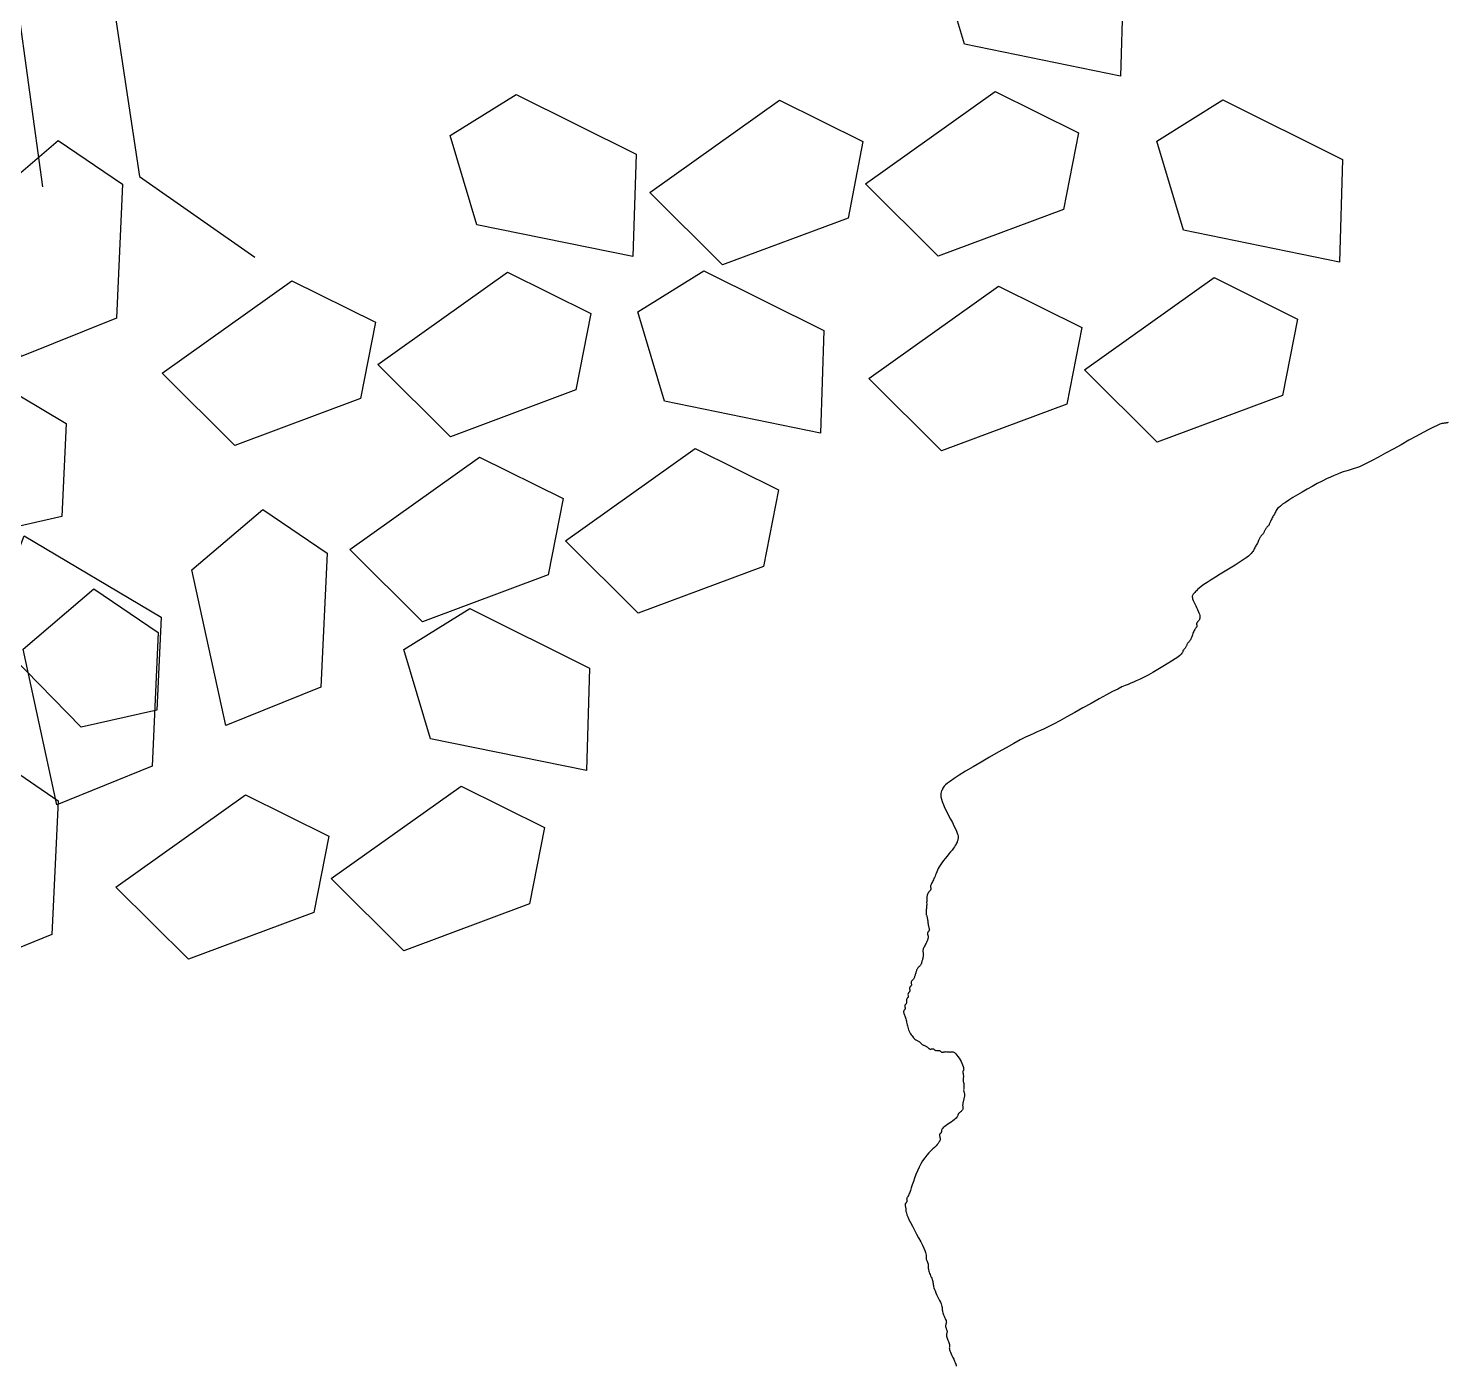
# Model space of a CAD drawing. Header units: metres. Extents: x 99558 to 100592, y 49739 to 50255.
# Drawn here: x 100021.167 to 100022.485, y 50073.16 to 50074.402 of the extents above; entities that cross this region are included whole.
import ezdxf

# ---------------------------------------------------------------- set-up
doc = ezdxf.new("R2010")
doc.units = ezdxf.units.M
doc.header["$MEASUREMENT"] = 0
doc.layers.add('Vegetation', color=100, linetype='Continuous')

# ---------------------------------------------------------------- blocks, each defined once
blk = doc.blocks.new('TREE-01')
blk.add_lwpolyline([(12.04, 78.57), (11.97, 78.58), (11.89, 78.6), (11.83, 78.62), (11.77, 78.64), (11.72, 78.67), (11.67, 78.7), (11.59, 78.73), (11.47, 78.77), (11.29, 78.81), (11.02, 78.84), (10.65, 78.88), (10.17, 78.9), (9.56, 78.93), (8.84, 78.94), (8.05, 78.96), (7.22, 78.97), (6.38, 78.98), (5.57, 79), (4.82, 79.02), (4.17, 79.04), (3.62, 79.07), (3.19, 79.1), (2.84, 79.14), (2.56, 79.18), (2.34, 79.22), (2.14, 79.27), (1.96, 79.32), (1.76, 79.37), (1.55, 79.42), (1.31, 79.47), (1.04, 79.52), (0.74, 79.56), (0.4, 79.6), (0.03, 79.64), (-0.38, 79.68), (-0.84, 79.7), (-1.33, 79.73), (-1.86, 79.74), (-2.39, 79.75), (-2.93, 79.75), (-3.45, 79.75), (-3.94, 79.74), (-4.39, 79.73), (-4.77, 79.7), (-5.09, 79.68), (-5.34, 79.64), (-5.53, 79.6), (-5.68, 79.56), (-5.8, 79.52), (-5.89, 79.47), (-5.97, 79.42), (-6.04, 79.37), (-6.12, 79.32), (-6.2, 79.27), (-6.29, 79.22), (-6.37, 79.17), (-6.46, 79.12), (-6.55, 79.07), (-6.63, 79.02), (-6.71, 78.97), (-6.78, 78.92), (-6.85, 78.87), (-6.91, 78.82), (-6.97, 78.78), (-7.02, 78.74), (-7.07, 78.7), (-7.12, 78.67), (-7.17, 78.64), (-7.22, 78.62), (-7.27, 78.6), (-7.32, 78.58), (-7.37, 78.57), (-7.42, 78.56), (-7.47, 78.54), (-7.52, 78.53), (-7.57, 78.5), (-7.62, 78.48), (-7.67, 78.44), (-7.72, 78.41), (-7.77, 78.37), (-7.82, 78.33), (-7.87, 78.3), (-7.92, 78.27), (-7.97, 78.24), (-8.02, 78.22), (-8.07, 78.2), (-8.12, 78.18), (-8.17, 78.17), (-8.22, 78.16), (-8.27, 78.14), (-8.32, 78.13), (-8.37, 78.1), (-8.42, 78.08), (-8.48, 78.04), (-8.53, 78.01), (-8.58, 77.96), (-8.64, 77.92), (-8.7, 77.87), (-8.77, 77.82), (-8.84, 77.77), (-8.92, 77.72), (-9, 77.67), (-9.09, 77.62), (-9.17, 77.57), (-9.26, 77.52), (-9.35, 77.47), (-9.43, 77.42), (-9.51, 77.37), (-9.58, 77.32), (-9.66, 77.27), (-9.75, 77.23), (-9.88, 77.18), (-10.03, 77.14), (-10.24, 77.1), (-10.51, 77.07), (-10.84, 77.04), (-11.26, 77.02), (-11.73, 77), (-12.25, 76.98), (-12.79, 76.97), (-13.33, 76.96), (-13.85, 76.94), (-14.34, 76.93), (-14.78, 76.91), (-15.14, 76.88), (-15.44, 76.84), (-15.68, 76.81), (-15.87, 76.77), (-16.02, 76.73), (-16.14, 76.7), (-16.23, 76.67), (-16.31, 76.64), (-16.38, 76.62), (-16.45, 76.6), (-16.51, 76.57), (-16.56, 76.54), (-16.61, 76.49), (-16.65, 76.43), (-16.68, 76.35), (-16.71, 76.24), (-16.73, 76.1), (-16.75, 75.94), (-16.77, 75.76), (-16.78, 75.56), (-16.79, 75.37), (-16.81, 75.18), (-16.82, 75), (-16.85, 74.84), (-16.87, 74.7), (-16.91, 74.59), (-16.95, 74.49), (-16.99, 74.41), (-17.03, 74.35), (-17.08, 74.31), (-17.13, 74.27), (-17.18, 74.24), (-17.23, 74.22), (-17.28, 74.2), (-17.33, 74.19), (-17.37, 74.17), (-17.41, 74.16), (-17.45, 74.15), (-17.48, 74.13), (-17.51, 74.11), (-17.53, 74.08), (-17.55, 74.05), (-17.57, 74.01), (-17.58, 73.97), (-17.59, 73.94), (-17.61, 73.9), (-17.62, 73.87), (-17.65, 73.84), (-17.67, 73.82), (-17.71, 73.8), (-17.75, 73.78), (-17.8, 73.76), (-17.85, 73.74), (-17.91, 73.72), (-17.97, 73.68), (-18.05, 73.64), (-18.12, 73.58), (-18.21, 73.52), (-18.29, 73.45), (-18.38, 73.37), (-18.47, 73.3), (-18.55, 73.23), (-18.64, 73.16), (-18.71, 73.11), (-18.79, 73.06), (-18.85, 73.03), (-18.91, 73), (-18.97, 72.98), (-19.03, 72.96), (-19.08, 72.95), (-19.13, 72.93), (-19.18, 72.91), (-19.23, 72.88), (-19.28, 72.85), (-19.33, 72.81), (-19.38, 72.77), (-19.43, 72.74), (-19.48, 72.7), (-19.53, 72.67), (-19.58, 72.64), (-19.63, 72.62), (-19.68, 72.6), (-19.73, 72.59), (-19.77, 72.57), (-19.81, 72.56), (-19.85, 72.55), (-19.89, 72.53), (-19.91, 72.51), (-19.94, 72.48), (-19.97, 72.45), (-20.01, 72.41), (-20.09, 72.37), (-20.21, 72.34), (-20.37, 72.3), (-20.61, 72.27), (-20.91, 72.24), (-21.31, 72.22), (-21.76, 72.2), (-22.26, 72.19), (-22.79, 72.19), (-23.32, 72.19), (-23.83, 72.2), (-24.3, 72.22), (-24.72, 72.24), (-25.06, 72.27), (-25.34, 72.3), (-25.6, 72.34), (-25.86, 72.37), (-26.15, 72.41), (-26.49, 72.45), (-26.92, 72.48), (-27.45, 72.51), (-28.11, 72.53), (-28.88, 72.55), (-29.72, 72.56), (-30.59, 72.57), (-31.46, 72.59), (-32.29, 72.6), (-33.06, 72.62), (-33.72, 72.64), (-34.26, 72.67), (-34.69, 72.7), (-35.06, 72.74), (-35.4, 72.77), (-35.74, 72.81), (-36.11, 72.85), (-36.56, 72.88), (-37.12, 72.91), (-37.81, 72.93), (-38.61, 72.94), (-39.48, 72.95), (-40.39, 72.96), (-41.3, 72.95), (-42.17, 72.94), (-42.97, 72.93), (-43.66, 72.91), (-44.22, 72.88), (-44.65, 72.85), (-44.97, 72.81), (-45.21, 72.77), (-45.38, 72.72), (-45.5, 72.67), (-45.59, 72.62), (-45.66, 72.57), (-45.74, 72.52), (-45.82, 72.46), (-45.9, 72.39), (-45.99, 72.3), (-46.07, 72.18), (-46.14, 72.02), (-46.21, 71.82), (-46.26, 71.57), (-46.31, 71.27), (-46.34, 70.93), (-46.37, 70.56), (-46.39, 70.17), (-46.4, 69.79), (-46.42, 69.42), (-46.44, 69.08), (-46.46, 68.77), (-46.49, 68.53), (-46.52, 68.33), (-46.56, 68.17), (-46.6, 68.05), (-46.65, 67.96), (-46.7, 67.88), (-46.75, 67.83), (-46.8, 67.77), (-46.85, 67.72), (-46.9, 67.67), (-46.96, 67.62), (-47.04, 67.57), (-47.13, 67.51), (-47.24, 67.45), (-47.37, 67.38), (-47.53, 67.31), (-47.72, 67.23), (-47.93, 67.15), (-48.16, 67.06), (-48.4, 66.97), (-48.65, 66.87), (-48.89, 66.77), (-49.12, 66.68), (-49.33, 66.58), (-49.52, 66.48), (-49.68, 66.38), (-49.83, 66.28), (-49.96, 66.18), (-50.08, 66.09), (-50.19, 66), (-50.3, 65.92), (-50.4, 65.84), (-50.5, 65.77), (-50.6, 65.7), (-50.69, 65.64), (-50.78, 65.58), (-50.87, 65.53), (-50.94, 65.48), (-51.01, 65.43), (-51.06, 65.38), (-51.11, 65.33), (-51.14, 65.28), (-51.17, 65.23), (-51.19, 65.18), (-51.21, 65.14), (-51.22, 65.1), (-51.24, 65.07), (-51.26, 65.04), (-51.29, 65.02), (-51.33, 65), (-51.36, 64.99), (-51.41, 64.98), (-51.45, 64.96), (-51.5, 64.95), (-51.55, 64.93), (-51.6, 64.91), (-51.65, 64.88), (-51.7, 64.85), (-51.75, 64.81), (-51.8, 64.76), (-51.85, 64.71), (-51.9, 64.65), (-51.95, 64.58), (-52, 64.51), (-52.05, 64.43), (-52.1, 64.35), (-52.15, 64.26), (-52.2, 64.18), (-52.25, 64.09), (-52.3, 64), (-52.35, 63.92), (-52.4, 63.84), (-52.45, 63.77), (-52.5, 63.7), (-52.55, 63.64), (-52.59, 63.58), (-52.63, 63.53), (-52.67, 63.48), (-52.7, 63.43), (-52.73, 63.38), (-52.75, 63.33), (-52.77, 63.28), (-52.79, 63.22), (-52.8, 63.17), (-52.81, 63.11), (-52.83, 63.05), (-52.84, 62.98), (-52.87, 62.91), (-52.89, 62.83), (-52.93, 62.75), (-52.96, 62.66), (-53, 62.58), (-53.04, 62.49), (-53.07, 62.4), (-53.1, 62.32), (-53.13, 62.24), (-53.15, 62.17), (-53.17, 62.11), (-53.19, 62.05), (-53.2, 61.99), (-53.21, 61.95), (-53.23, 61.91), (-53.24, 61.87), (-53.27, 61.84), (-53.29, 61.82), (-53.33, 61.8), (-53.36, 61.79), (-53.4, 61.78), (-53.44, 61.76), (-53.47, 61.75), (-53.5, 61.73), (-53.53, 61.71), (-53.55, 61.68), (-53.57, 61.65), (-53.59, 61.61), (-53.6, 61.57), (-53.61, 61.52), (-53.63, 61.48), (-53.64, 61.43), (-53.67, 61.38), (-53.69, 61.33), (-53.73, 61.28), (-53.77, 61.23), (-53.82, 61.18), (-53.87, 61.13), (-53.93, 61.08), (-53.99, 61.03), (-54.07, 60.98), (-54.14, 60.93), (-54.23, 60.88), (-54.31, 60.83), (-54.39, 60.78), (-54.47, 60.73), (-54.54, 60.68), (-54.61, 60.63), (-54.67, 60.58), (-54.71, 60.53), (-54.74, 60.48), (-54.77, 60.43), (-54.79, 60.38), (-54.81, 60.33), (-54.83, 60.28), (-54.84, 60.23), (-54.87, 60.18), (-54.89, 60.13), (-54.93, 60.08), (-54.97, 60.03), (-55.01, 59.98), (-55.05, 59.93), (-55.1, 59.88), (-55.15, 59.83), (-55.2, 59.78), (-55.25, 59.73), (-55.3, 59.68), (-55.35, 59.63), (-55.4, 59.59), (-55.45, 59.54), (-55.5, 59.51), (-55.55, 59.47), (-55.6, 59.44), (-55.65, 59.42), (-55.7, 59.4), (-55.75, 59.39), (-55.8, 59.38), (-55.85, 59.36), (-55.9, 59.35), (-55.95, 59.33), (-56, 59.31), (-56.05, 59.28), (-56.1, 59.25), (-56.15, 59.21), (-56.2, 59.17), (-56.25, 59.12), (-56.3, 59.08), (-56.35, 59.03), (-56.4, 58.98), (-56.45, 58.93), (-56.5, 58.88), (-56.55, 58.83), (-56.6, 58.79), (-56.65, 58.74), (-56.7, 58.71), (-56.75, 58.67), (-56.8, 58.64), (-56.85, 58.62), (-56.9, 58.6), (-56.95, 58.59), (-56.99, 58.58), (-57.03, 58.57), (-57.07, 58.55), (-57.11, 58.53), (-57.13, 58.51), (-57.16, 58.48), (-57.17, 58.45), (-57.19, 58.42), (-57.2, 58.38), (-57.21, 58.34), (-57.23, 58.3), (-57.25, 58.27), (-57.27, 58.24), (-57.3, 58.22), (-57.33, 58.21), (-57.36, 58.19), (-57.4, 58.18), (-57.44, 58.17), (-57.47, 58.15), (-57.51, 58.13), (-57.53, 58.11), (-57.56, 58.08), (-57.57, 58.05), (-57.59, 58.02), (-57.6, 57.98), (-57.61, 57.94), (-57.63, 57.91), (-57.65, 57.87), (-57.67, 57.84), (-57.7, 57.82), (-57.73, 57.81), (-57.76, 57.79), (-57.8, 57.78), (-57.84, 57.77), (-57.87, 57.75), (-57.91, 57.73), (-57.93, 57.71), (-57.96, 57.68), (-57.97, 57.65), (-57.99, 57.62), (-58, 57.58), (-58.01, 57.54), (-58.03, 57.51), (-58.05, 57.47), (-58.07, 57.44), (-58.1, 57.42), (-58.13, 57.41), (-58.16, 57.39), (-58.2, 57.38), (-58.24, 57.37), (-58.27, 57.35), (-58.31, 57.33), (-58.34, 57.31), (-58.36, 57.28), (-58.37, 57.25), (-58.39, 57.22), (-58.4, 57.18), (-58.41, 57.14), (-58.43, 57.11), (-58.45, 57.07), (-58.47, 57.04), (-58.5, 57.02), (-58.53, 57.01), (-58.56, 56.99), (-58.6, 56.98), (-58.64, 56.97), (-58.67, 56.95), (-58.71, 56.93), (-58.74, 56.91), (-58.76, 56.88), (-58.77, 56.85), (-58.79, 56.82), (-58.8, 56.78), (-58.81, 56.74), (-58.83, 56.71), (-58.85, 56.67), (-58.87, 56.65), (-58.9, 56.62), (-58.93, 56.6), (-58.96, 56.59), (-59, 56.57), (-59.04, 56.55), (-59.08, 56.52), (-59.11, 56.49), (-59.14, 56.45), (-59.16, 56.39), (-59.18, 56.32), (-59.19, 56.25), (-59.2, 56.16), (-59.21, 56.07), (-59.23, 55.98), (-59.25, 55.88), (-59.27, 55.78), (-59.3, 55.68), (-59.33, 55.58), (-59.37, 55.48), (-59.4, 55.37), (-59.44, 55.26), (-59.48, 55.15), (-59.51, 55.03), (-59.54, 54.91), (-59.56, 54.78), (-59.57, 54.65), (-59.58, 54.52), (-59.59, 54.39), (-59.58, 54.26), (-59.57, 54.13), (-59.56, 54.02), (-59.54, 53.91), (-59.51, 53.82), (-59.48, 53.74), (-59.44, 53.66), (-59.4, 53.6), (-59.37, 53.54), (-59.33, 53.48), (-59.3, 53.43), (-59.27, 53.38), (-59.25, 53.33), (-59.23, 53.28), (-59.21, 53.23), (-59.2, 53.18), (-59.19, 53.13), (-59.18, 53.08), (-59.16, 53.03), (-59.14, 52.98), (-59.11, 52.93), (-59.08, 52.88), (-59.04, 52.83), (-59, 52.78), (-58.96, 52.73), (-58.93, 52.68), (-58.9, 52.63), (-58.87, 52.58), (-58.85, 52.53), (-58.83, 52.48), (-58.81, 52.43), (-58.8, 52.39), (-58.79, 52.35), (-58.77, 52.31), (-58.76, 52.27), (-58.74, 52.25), (-58.71, 52.22), (-58.67, 52.21), (-58.64, 52.19), (-58.6, 52.18), (-58.56, 52.17), (-58.53, 52.15), (-58.5, 52.14), (-58.47, 52.11), (-58.45, 52.09), (-58.43, 52.05), (-58.41, 52.02), (-58.4, 51.98), (-58.39, 51.94), (-58.37, 51.91), (-58.36, 51.87), (-58.34, 51.85), (-58.31, 51.82), (-58.27, 51.81), (-58.24, 51.79), (-58.2, 51.78), (-58.16, 51.77), (-58.13, 51.75), (-58.1, 51.74), (-58.07, 51.71), (-58.05, 51.69), (-58.03, 51.65), (-58.01, 51.62), (-58, 51.58), (-57.99, 51.54), (-57.97, 51.51), (-57.96, 51.47), (-57.93, 51.45), (-57.91, 51.42), (-57.87, 51.41), (-57.84, 51.39), (-57.79, 51.38), (-57.75, 51.37), (-57.7, 51.35), (-57.65, 51.34), (-57.6, 51.31), (-57.55, 51.29), (-57.5, 51.25), (-57.45, 51.22), (-57.4, 51.18), (-57.35, 51.14), (-57.3, 51.11), (-57.25, 51.07), (-57.2, 51.05), (-57.15, 51.02), (-57.1, 51), (-57.05, 50.98), (-57.01, 50.95), (-56.97, 50.9), (-56.93, 50.84), (-56.9, 50.76), (-56.87, 50.65), (-56.85, 50.51), (-56.83, 50.34), (-56.82, 50.17), (-56.82, 49.98), (-56.82, 49.79), (-56.83, 49.62), (-56.85, 49.45), (-56.87, 49.31), (-56.9, 49.2), (-56.93, 49.12), (-56.96, 49.06), (-57, 49.01), (-57.04, 48.98), (-57.07, 48.96), (-57.11, 48.94), (-57.13, 48.91), (-57.16, 48.89), (-57.17, 48.85), (-57.19, 48.81), (-57.2, 48.77), (-57.21, 48.73), (-57.23, 48.68), (-57.25, 48.63), (-57.27, 48.58), (-57.3, 48.53), (-57.33, 48.48), (-57.36, 48.43), (-57.4, 48.38), (-57.44, 48.33), (-57.47, 48.28), (-57.51, 48.23), (-57.53, 48.18), (-57.56, 48.13), (-57.57, 48.08), (-57.59, 48.03), (-57.6, 47.98), (-57.61, 47.93), (-57.63, 47.88), (-57.65, 47.83), (-57.67, 47.78), (-57.7, 47.73), (-57.73, 47.68), (-57.76, 47.63), (-57.8, 47.58), (-57.84, 47.53), (-57.87, 47.48), (-57.91, 47.43), (-57.93, 47.38), (-57.96, 47.33), (-57.97, 47.28), (-57.99, 47.23), (-58, 47.18), (-58.01, 47.13), (-58.03, 47.08), (-58.05, 47.03), (-58.07, 46.98), (-58.1, 46.93), (-58.13, 46.88), (-58.17, 46.83), (-58.21, 46.78), (-58.26, 46.73), (-58.3, 46.68), (-58.35, 46.63), (-58.4, 46.58), (-58.45, 46.53), (-58.5, 46.48), (-58.55, 46.43), (-58.59, 46.38), (-58.64, 46.33), (-58.67, 46.28), (-58.71, 46.23), (-58.74, 46.18), (-58.76, 46.13), (-58.78, 46.08), (-58.79, 46.04), (-58.81, 45.99), (-58.83, 45.95), (-58.86, 45.91), (-58.89, 45.88), (-58.94, 45.85), (-58.99, 45.83), (-59.06, 45.81), (-59.13, 45.79), (-59.2, 45.78), (-59.28, 45.77), (-59.35, 45.75), (-59.41, 45.74), (-59.47, 45.72), (-59.51, 45.69), (-59.55, 45.65), (-59.59, 45.62), (-59.63, 45.58), (-59.68, 45.54), (-59.74, 45.51), (-59.83, 45.48), (-59.94, 45.45), (-60.08, 45.43), (-60.24, 45.41), (-60.42, 45.39), (-60.6, 45.38), (-60.79, 45.37), (-60.97, 45.35), (-61.13, 45.34), (-61.27, 45.32), (-61.38, 45.29), (-61.46, 45.25), (-61.53, 45.22), (-61.57, 45.18), (-61.6, 45.14), (-61.63, 45.11), (-61.65, 45.08), (-61.67, 45.05), (-61.7, 45.03), (-61.73, 45.01), (-61.77, 44.99), (-61.8, 44.98), (-61.84, 44.97), (-61.88, 44.96), (-61.91, 44.94), (-61.94, 44.92), (-61.96, 44.89), (-61.98, 44.85), (-61.99, 44.82), (-62, 44.77), (-62.02, 44.73), (-62.03, 44.68), (-62.05, 44.63), (-62.07, 44.58), (-62.1, 44.53), (-62.14, 44.48), (-62.19, 44.43), (-62.25, 44.38), (-62.34, 44.33), (-62.45, 44.28), (-62.58, 44.23), (-62.74, 44.18), (-62.93, 44.13), (-63.14, 44.08), (-63.39, 44.01), (-63.65, 43.94), (-63.92, 43.85), (-64.21, 43.74), (-64.51, 43.61), (-64.81, 43.45), (-65.1, 43.26), (-65.4, 43.05), (-65.69, 42.82), (-65.96, 42.59), (-66.22, 42.36), (-66.47, 42.15), (-66.68, 41.95), (-66.87, 41.78), (-67.03, 41.65), (-67.16, 41.55), (-67.27, 41.48), (-67.36, 41.42), (-67.42, 41.39), (-67.47, 41.36), (-67.51, 41.34), (-67.54, 41.32), (-67.56, 41.29), (-67.58, 41.26), (-67.59, 41.22), (-67.61, 41.18), (-67.62, 41.15), (-67.63, 41.11), (-67.65, 41.08), (-67.67, 41.05), (-67.7, 41.03), (-67.73, 41.01), (-67.77, 41), (-67.81, 40.98), (-67.84, 40.97), (-67.88, 40.96), (-67.91, 40.94), (-67.94, 40.92), (-67.96, 40.89), (-67.98, 40.86), (-67.99, 40.82), (-68.01, 40.78), (-68.02, 40.73), (-68.03, 40.68), (-68.05, 40.63), (-68.07, 40.58), (-68.1, 40.53), (-68.13, 40.47), (-68.17, 40.4), (-68.21, 40.3), (-68.24, 40.17), (-68.28, 40), (-68.31, 39.79), (-68.34, 39.52), (-68.36, 39.19), (-68.38, 38.81), (-68.39, 38.41), (-68.41, 37.99), (-68.42, 37.58), (-68.43, 37.18), (-68.45, 36.82), (-68.47, 36.52), (-68.5, 36.28), (-68.53, 36.09), (-68.57, 35.96), (-68.61, 35.86), (-68.64, 35.79), (-68.68, 35.74), (-68.71, 35.7), (-68.74, 35.65), (-68.76, 35.6), (-68.78, 35.53), (-68.79, 35.46), (-68.81, 35.38), (-68.82, 35.29), (-68.83, 35.21), (-68.85, 35.13), (-68.87, 35.05), (-68.9, 34.98), (-68.93, 34.91), (-68.97, 34.84), (-69.01, 34.78), (-69.04, 34.71), (-69.08, 34.63), (-69.11, 34.55), (-69.14, 34.45), (-69.16, 34.35), (-69.18, 34.23), (-69.19, 34.11), (-69.21, 33.99), (-69.22, 33.86), (-69.23, 33.74), (-69.25, 33.62), (-69.27, 33.52), (-69.3, 33.42), (-69.33, 33.34), (-69.37, 33.25), (-69.41, 33.17), (-69.44, 33.08), (-69.48, 32.98), (-69.51, 32.86), (-69.54, 32.72), (-69.56, 32.56), (-69.58, 32.38), (-69.6, 32.19), (-69.61, 31.99), (-69.62, 31.79), (-69.63, 31.59), (-69.65, 31.41), (-69.67, 31.25), (-69.7, 31.11), (-69.73, 31), (-69.77, 30.89), (-69.81, 30.8), (-69.85, 30.72), (-69.88, 30.63), (-69.91, 30.55), (-69.94, 30.45), (-69.96, 30.35), (-69.98, 30.23), (-70, 30.11), (-70.01, 30), (-70.02, 29.88), (-70.04, 29.77), (-70.05, 29.67), (-70.07, 29.59), (-70.1, 29.52), (-70.14, 29.47), (-70.17, 29.43), (-70.21, 29.4), (-70.25, 29.36), (-70.28, 29.33), (-70.31, 29.3), (-70.34, 29.25), (-70.36, 29.2), (-70.38, 29.13), (-70.4, 29.06), (-70.41, 28.99), (-70.42, 28.91), (-70.44, 28.84), (-70.45, 28.78), (-70.47, 28.72), (-70.5, 28.68), (-70.54, 28.64), (-70.57, 28.61), (-70.61, 28.58), (-70.65, 28.55), (-70.68, 28.5), (-70.71, 28.45), (-70.74, 28.39), (-70.76, 28.3), (-70.78, 28.21), (-70.8, 28.1), (-70.81, 27.99), (-70.82, 27.88), (-70.84, 27.77), (-70.85, 27.67), (-70.88, 27.59), (-70.9, 27.52), (-70.94, 27.47), (-70.97, 27.42), (-71.01, 27.37), (-71.05, 27.32), (-71.08, 27.25), (-71.11, 27.16), (-71.14, 27.05), (-71.16, 26.92), (-71.18, 26.75), (-71.2, 26.57), (-71.21, 26.39), (-71.22, 26.2), (-71.24, 26.02), (-71.25, 25.86), (-71.28, 25.72), (-71.3, 25.61), (-71.34, 25.52)])
blk = doc.blocks.new('L', base_point=(1.36831, 0.59127))
for p, q in [((1.28092, 0.65005), (1.31174, 0.67502)), ((1.31174, 0.67502), (1.34186, 0.62127)), ((1.29372, 0.59983), (1.28092, 0.65005)), ((1.34186, 0.62127), (1.32249, 0.59089)), ((1.32249, 0.59089), (1.29372, 0.59983)), ((1.27528, 0.56678), (1.30611, 0.59174)), ((1.30611, 0.59174), (1.33623, 0.538)), ((1.28809, 0.51656), (1.27528, 0.56678)), ((1.35572, 0.54781), (1.39115, 0.55437)), ((1.39115, 0.55437), (1.40424, 0.52724)), ((1.33698, 0.48912), (1.35572, 0.54781)), ((1.33623, 0.538), (1.31685, 0.50762)), ((1.40424, 0.52724), (1.37627, 0.48362)), ((1.31685, 0.50762), (1.28809, 0.51656)), ((1.37627, 0.48362), (1.33698, 0.48912))]:
    blk.add_line(p, q)
blk = doc.blocks.new('TREE-11')
at = {"layer": 'Vegetation'}
for p, q in [((-8.97, -14.04), (-13.8, -25.873)), ((-5.178, -16.262), (-9.659, -27.714)), ((-9.659, -27.714), (-6.904, -33.635))]:
    blk.add_line(p, q, dxfattribs=at)
at = {"layer": 'Vegetation', "xscale": 120, "yscale": 120, "zscale": 120}
for p in [(-14.837, -19.952), (-23.807, -38.801), (-15.177, -39.539), (-31.74, -43.238)]:
    blk.add_blockref('L', p, dxfattribs=at)
at = {"layer": 'Vegetation', "xscale": 119.9999999999998, "yscale": 119.9999999999998, "zscale": 119.9999999999998, "rotation": 66.16076666471409}
for p in [(-1.378, -34), (22.422, -38.063), (2.074, -45.452), (26.911, -50.627), (-15.177, -53.587)]:
    blk.add_blockref('L', p, dxfattribs=at)

msp = doc.modelspace()

# ---------------------------------------------------------------- block references
at = {"layer": 'Vegetation', "color": 0, "rotation": 30.00000000000242}
for name, p, xscale, yscale, zscale in [('TREE-11', (100021.16, 50074.8409), 0.02, 0.02, 0.02), ('TREE-01', (100022.7738, 50073.2952), 0.01, 0.01, 0.01)]:
    msp.add_blockref(name, p, dxfattribs=dict(at, xscale=xscale, yscale=yscale, zscale=zscale))

doc.saveas('drawing.dxf')
